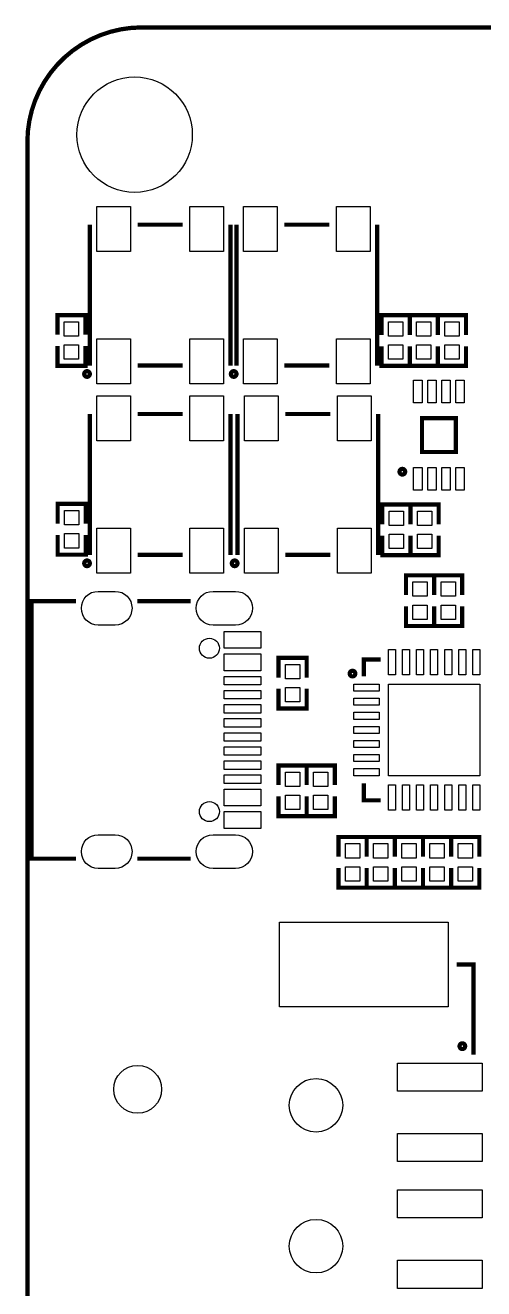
# Model space of a CAD drawing. Extents: x -3 to 4403, y -3 to 3388.
# Drawn here: x -3 to 638, y 1621 to 3387 of the extents above; entities that cross this region are included whole.
import ezdxf

# ---------------------------------------------------------------- set-up
doc = ezdxf.new("R2010")
doc.units = 0
for name, color, linetype in [('BG_OUTLINE', 3, 'CONTINUOUS'), ('PG_SILKSCREEN_TOP', 85, 'CONTINUOUS'), ('PIN_TOP', 12, 'CONTINUOUS')]:
    doc.layers.add(name, color=color, linetype=linetype)

msp = doc.modelspace()

# ---------------------------------------------------------------- linework, layer by layer
at = {"layer": 'BG_OUTLINE', "const_width": 6}
msp.add_lwpolyline([(160, 0), (4240, 0, 0.414214), (4400, 160), (4400, 3224, 0.414214), (4240, 3384), (160, 3384, 0.414214), (0, 3224), (0, 160, 0.414214), (160, 0)], format="xyb", dxfattribs=at)
at = {"layer": 'PG_SILKSCREEN_TOP', "const_width": 5.91}
for points in [[(87.39, 2911.41), (87.39, 3108.27)], [(154.32, 3108.27), (217.32, 3108.27)], [(284.25, 2911.41), (284.25, 3108.27)], [(292.54, 2911.41), (292.54, 3108.27)], [(359.47, 3108.27), (422.47, 3108.27)], [(489.4, 2911.41), (489.4, 3108.27)], [(41.97, 2954.34), (41.97, 2981.9), (81.35, 2981.9), (81.35, 2954.34)], [(495.5, 2954.2), (495.5, 2981.76), (534.88, 2981.76), (534.88, 2954.2)], [(534.88, 2954.2), (534.88, 2981.76), (574.26, 2981.76), (574.26, 2954.2)], [(613.64, 2954.2), (613.64, 2981.76), (574.26, 2981.76), (574.26, 2954.2)], [(41.97, 2938.6), (41.97, 2911.04), (81.35, 2911.04), (81.35, 2938.6)], [(495.5, 2938.46), (495.5, 2910.9), (534.88, 2910.9), (534.88, 2938.46)], [(534.88, 2938.46), (534.88, 2910.9), (574.26, 2910.9), (574.26, 2938.46)], [(613.64, 2938.46), (613.64, 2910.9), (574.26, 2910.9), (574.26, 2938.46)], [(154.32, 2911.41), (217.32, 2911.41)], [(359.47, 2911.41), (422.47, 2911.41)], [(87.39, 2646.81), (87.39, 2843.67)], [(154.32, 2843.67), (217.32, 2843.67)], [(284.25, 2646.81), (284.25, 2843.67)], [(293.9, 2646.81), (293.9, 2843.67)], [(360.83, 2843.67), (423.83, 2843.67)], [(490.76, 2646.81), (490.76, 2843.67)], [(552.13, 2837.79), (599.37, 2837.79), (599.37, 2790.55), (552.13, 2790.55), (552.13, 2837.79)], [(42.31, 2690.4), (42.31, 2717.96), (81.69, 2717.96), (81.69, 2690.4)], [(496.62, 2689.52), (496.62, 2717.08), (536, 2717.08), (536, 2689.52)], [(536, 2689.52), (536, 2717.08), (575.38, 2717.08), (575.38, 2689.52)], [(42.31, 2674.66), (42.31, 2647.1), (81.69, 2647.1), (81.69, 2674.66)], [(496.62, 2673.78), (496.62, 2646.22), (536, 2646.22), (536, 2673.78)], [(536, 2673.78), (536, 2646.22), (575.38, 2646.22), (575.38, 2673.78)], [(154.32, 2646.81), (217.32, 2646.81)], [(360.83, 2646.81), (423.83, 2646.81)], [(529.62, 2590.61), (529.62, 2618.17), (569, 2618.17), (569, 2590.61)], [(569, 2590.61), (569, 2618.17), (608.38, 2618.17), (608.38, 2590.61)], [(67.93, 2582.11), (6, 2582.11), (6, 2222.11), (67.93, 2222.11)], [(228.56, 2582.11), (153.91, 2582.11)], [(529.62, 2574.87), (529.62, 2547.31), (569, 2547.31), (569, 2574.87)], [(569, 2574.87), (569, 2547.31), (608.38, 2547.31), (608.38, 2574.87)], [(390.77, 2475.33), (390.77, 2502.89), (351.39, 2502.89), (351.39, 2475.33)], [(470.57, 2476.91), (470.57, 2500.54), (494.2, 2500.54)], [(390.77, 2459.59), (390.77, 2432.03), (351.39, 2432.03), (351.39, 2459.59)], [(390.77, 2324.94), (390.77, 2352.5), (351.39, 2352.5), (351.39, 2324.94)], [(430.15, 2324.94), (430.15, 2352.5), (390.77, 2352.5), (390.77, 2324.94)], [(494.2, 2303.68), (470.57, 2303.68), (470.57, 2327.31)], [(390.77, 2309.2), (390.77, 2281.64), (351.39, 2281.64), (351.39, 2309.2)], [(430.15, 2309.2), (430.15, 2281.64), (390.77, 2281.64), (390.77, 2309.2)], [(435.29, 2224.86), (435.29, 2252.42), (474.67, 2252.42), (474.67, 2224.86)], [(474.67, 2224.86), (474.67, 2252.42), (514.05, 2252.42), (514.05, 2224.86)], [(553.43, 2224.86), (553.43, 2252.42), (514.05, 2252.42), (514.05, 2224.86)], [(592.81, 2224.86), (592.81, 2252.42), (553.43, 2252.42), (553.43, 2224.86)], [(632.19, 2224.86), (632.19, 2252.42), (592.81, 2252.42), (592.81, 2224.86)], [(153.91, 2222.11), (228.56, 2222.11)], [(435.29, 2209.12), (435.29, 2181.56), (474.67, 2181.56), (474.67, 2209.12)], [(474.67, 2209.12), (474.67, 2181.56), (514.05, 2181.56), (514.05, 2209.12)], [(553.43, 2209.12), (553.43, 2181.56), (514.05, 2181.56), (514.05, 2209.12)], [(592.81, 2209.12), (592.81, 2181.56), (553.43, 2181.56), (553.43, 2209.12)], [(632.19, 2209.12), (632.19, 2181.56), (592.81, 2181.56), (592.81, 2209.12)], [(624.24, 1948.29), (624.24, 2074.28), (600.62, 2074.28)]]:
    msp.add_lwpolyline(points, dxfattribs=at)
for points in [[(87.39, 2899.6, 0.999689), (79.53, 2899.61, 1.000311), (87.39, 2899.6)], [(292.54, 2899.6, 0.999689), (284.68, 2899.61, 1.000311), (292.54, 2899.6)], [(528.51, 2762.99, 0.99972), (520.63, 2762.99, 1.00028), (528.51, 2762.99)], [(87.39, 2635, 0.999689), (79.53, 2635.01, 1.000311), (87.39, 2635)], [(293.9, 2635, 0.999689), (286.04, 2635.01, 1.000311), (293.9, 2635)], [(458.76, 2480.85, 1.00004), (450.89, 2480.85, 0.99996), (458.76, 2480.85)], [(612.43, 1960.1, 1.0006), (604.56, 1960.1, 0.9994), (612.43, 1960.1)]]:
    msp.add_lwpolyline(points, format="xyb", dxfattribs=at)
at = {"layer": 'PIN_TOP'}
for points in [[(144.48, 3070.865), (97.24, 3070.865), (97.24, 3133.855), (144.48, 3133.855)], [(274.4, 3070.865), (227.16, 3070.865), (227.16, 3133.855), (274.4, 3133.855)], [(349.63, 3070.865), (302.39, 3070.865), (302.39, 3133.855), (349.63, 3133.855)], [(479.55, 3070.865), (432.31, 3070.865), (432.31, 3133.855), (479.55, 3133.855)], [(71.7, 2952.57), (51.62, 2952.57), (51.62, 2972.65), (71.7, 2972.65)], [(525.23, 2952.43), (505.15, 2952.43), (505.15, 2972.51), (525.23, 2972.51)], [(564.61, 2952.43), (544.53, 2952.43), (544.53, 2972.51), (564.61, 2972.51)], [(583.91, 2972.51), (603.99, 2972.51), (603.99, 2952.43), (583.91, 2952.43)], [(71.7, 2920.29), (51.62, 2920.29), (51.62, 2940.37), (71.7, 2940.37)], [(144.48, 2885.825), (97.24, 2885.825), (97.24, 2948.815), (144.48, 2948.815)], [(274.4, 2885.825), (227.16, 2885.825), (227.16, 2948.815), (274.4, 2948.815)], [(349.63, 2885.825), (302.39, 2885.825), (302.39, 2948.815), (349.63, 2948.815)], [(479.55, 2885.825), (432.31, 2885.825), (432.31, 2948.815), (479.55, 2948.815)], [(525.23, 2920.15), (505.15, 2920.15), (505.15, 2940.23), (525.23, 2940.23)], [(564.61, 2920.15), (544.53, 2920.15), (544.53, 2940.23), (564.61, 2940.23)], [(583.91, 2940.23), (603.99, 2940.23), (603.99, 2920.15), (583.91, 2920.15)], [(552.125, 2859.44), (540.315, 2859.44), (540.315, 2890.94), (552.125, 2890.94)], [(571.815, 2859.44), (560.005, 2859.44), (560.005, 2890.94), (571.815, 2890.94)], [(591.495, 2859.44), (579.685, 2859.44), (579.685, 2890.94), (591.495, 2890.94)], [(611.185, 2859.44), (599.375, 2859.44), (599.375, 2890.94), (611.185, 2890.94)], [(144.48, 2806.265), (97.24, 2806.265), (97.24, 2869.255), (144.48, 2869.255)], [(274.4, 2806.265), (227.16, 2806.265), (227.16, 2869.255), (274.4, 2869.255)], [(350.99, 2806.265), (303.75, 2806.265), (303.75, 2869.255), (350.99, 2869.255)], [(480.91, 2806.265), (433.67, 2806.265), (433.67, 2869.255), (480.91, 2869.255)], [(552.125, 2737.4), (540.315, 2737.4), (540.315, 2768.9), (552.125, 2768.9)], [(571.815, 2737.4), (560.005, 2737.4), (560.005, 2768.9), (571.815, 2768.9)], [(591.495, 2737.4), (579.685, 2737.4), (579.685, 2768.9), (591.495, 2768.9)], [(611.185, 2737.4), (599.375, 2737.4), (599.375, 2768.9), (611.185, 2768.9)], [(72.04, 2688.63), (51.96, 2688.63), (51.96, 2708.71), (72.04, 2708.71)], [(526.35, 2687.75), (506.27, 2687.75), (506.27, 2707.83), (526.35, 2707.83)], [(565.73, 2687.75), (545.65, 2687.75), (545.65, 2707.83), (565.73, 2707.83)], [(72.04, 2656.35), (51.96, 2656.35), (51.96, 2676.43), (72.04, 2676.43)], [(144.48, 2621.225), (97.24, 2621.225), (97.24, 2684.215), (144.48, 2684.215)], [(274.4, 2621.225), (227.16, 2621.225), (227.16, 2684.215), (274.4, 2684.215)], [(350.99, 2621.225), (303.75, 2621.225), (303.75, 2684.215), (350.99, 2684.215)], [(480.91, 2621.225), (433.67, 2621.225), (433.67, 2684.215), (480.91, 2684.215)], [(526.35, 2655.47), (506.27, 2655.47), (506.27, 2675.55), (526.35, 2675.55)], [(565.73, 2655.47), (545.65, 2655.47), (545.65, 2675.55), (565.73, 2675.55)], [(559.35, 2588.84), (539.27, 2588.84), (539.27, 2608.92), (559.35, 2608.92)], [(598.73, 2588.84), (578.65, 2588.84), (578.65, 2608.92), (598.73, 2608.92)], [(559.35, 2556.56), (539.27, 2556.56), (539.27, 2576.64), (559.35, 2576.64)], [(598.73, 2556.56), (578.65, 2556.56), (578.65, 2576.64), (598.73, 2576.64)], [(275.49, 2516.28), (275.49, 2539.9), (326.67, 2539.9), (326.67, 2516.28)], [(275.49, 2484.79), (275.49, 2508.41), (326.67, 2508.41), (326.67, 2484.79)], [(514.86, 2478.885), (505.02, 2478.885), (505.02, 2514.315), (514.86, 2514.315)], [(534.55, 2478.885), (524.71, 2478.885), (524.71, 2514.315), (534.55, 2514.315)], [(554.23, 2478.885), (544.39, 2478.885), (544.39, 2514.315), (554.23, 2514.315)], [(573.92, 2478.885), (564.08, 2478.885), (564.08, 2514.315), (573.92, 2514.315)], [(593.61, 2478.885), (583.77, 2478.885), (583.77, 2514.315), (593.61, 2514.315)], [(613.29, 2478.885), (603.45, 2478.885), (603.45, 2514.315), (613.29, 2514.315)], [(632.98, 2478.885), (623.14, 2478.885), (623.14, 2514.315), (632.98, 2514.315)], [(361.04, 2493.64), (381.12, 2493.64), (381.12, 2473.56), (361.04, 2473.56)], [(275.49, 2465.1), (275.49, 2476.91), (326.67, 2476.91), (326.67, 2465.1)], [(275.49, 2445.41), (275.49, 2457.22), (326.67, 2457.22), (326.67, 2445.41)], [(361.04, 2461.36), (381.12, 2461.36), (381.12, 2441.28), (361.04, 2441.28)], [(456.79, 2456.25), (456.79, 2466.09), (492.22, 2466.09), (492.22, 2456.25)], [(632.975, 2338.135), (505.025, 2338.135), (505.025, 2466.085), (632.975, 2466.085)], [(275.49, 2425.73), (275.49, 2437.54), (326.67, 2437.54), (326.67, 2425.73)], [(456.79, 2436.56), (456.79, 2446.4), (492.22, 2446.4), (492.22, 2436.56)], [(456.79, 2416.88), (456.79, 2426.72), (492.22, 2426.72), (492.22, 2416.88)], [(275.49, 2406.04), (275.49, 2417.85), (326.67, 2417.85), (326.67, 2406.04)], [(456.79, 2397.19), (456.79, 2407.03), (492.22, 2407.03), (492.22, 2397.19)], [(275.49, 2386.36), (275.49, 2398.17), (326.67, 2398.17), (326.67, 2386.36)], [(456.79, 2377.5), (456.79, 2387.34), (492.22, 2387.34), (492.22, 2377.5)], [(275.49, 2366.67), (275.49, 2378.48), (326.67, 2378.48), (326.67, 2366.67)], [(456.79, 2357.82), (456.79, 2367.66), (492.22, 2367.66), (492.22, 2357.82)], [(275.49, 2346.99), (275.49, 2358.8), (326.67, 2358.8), (326.67, 2346.99)], [(275.49, 2327.3), (275.49, 2339.11), (326.67, 2339.11), (326.67, 2327.3)], [(361.04, 2343.25), (381.12, 2343.25), (381.12, 2323.17), (361.04, 2323.17)], [(400.42, 2343.25), (420.5, 2343.25), (420.5, 2323.17), (400.42, 2323.17)], [(456.79, 2338.13), (456.79, 2347.97), (492.22, 2347.97), (492.22, 2338.13)], [(275.49, 2295.81), (275.49, 2319.43), (326.67, 2319.43), (326.67, 2295.81)], [(514.86, 2289.905), (505.02, 2289.905), (505.02, 2325.335), (514.86, 2325.335)], [(534.55, 2289.905), (524.71, 2289.905), (524.71, 2325.335), (534.55, 2325.335)], [(554.23, 2289.905), (544.39, 2289.905), (544.39, 2325.335), (554.23, 2325.335)], [(573.92, 2289.905), (564.08, 2289.905), (564.08, 2325.335), (573.92, 2325.335)], [(593.61, 2289.905), (583.77, 2289.905), (583.77, 2325.335), (593.61, 2325.335)], [(613.29, 2289.905), (603.45, 2289.905), (603.45, 2325.335), (613.29, 2325.335)], [(632.98, 2289.905), (623.14, 2289.905), (623.14, 2325.335), (632.98, 2325.335)], [(361.04, 2310.97), (381.12, 2310.97), (381.12, 2290.89), (361.04, 2290.89)], [(400.42, 2310.97), (420.5, 2310.97), (420.5, 2290.89), (400.42, 2290.89)], [(275.49, 2264.32), (275.49, 2287.94), (326.67, 2287.94), (326.67, 2264.32)], [(465.02, 2223.09), (444.94, 2223.09), (444.94, 2243.17), (465.02, 2243.17)], [(504.4, 2223.09), (484.32, 2223.09), (484.32, 2243.17), (504.4, 2243.17)], [(523.7, 2243.17), (543.78, 2243.17), (543.78, 2223.09), (523.7, 2223.09)], [(563.08, 2243.17), (583.16, 2243.17), (583.16, 2223.09), (563.08, 2223.09)], [(602.46, 2243.17), (622.54, 2243.17), (622.54, 2223.09), (602.46, 2223.09)], [(465.02, 2190.81), (444.94, 2190.81), (444.94, 2210.89), (465.02, 2210.89)], [(504.4, 2190.81), (484.32, 2190.81), (484.32, 2210.89), (504.4, 2210.89)], [(523.7, 2210.89), (543.78, 2210.89), (543.78, 2190.81), (523.7, 2190.81)], [(563.08, 2210.89), (583.16, 2210.89), (583.16, 2190.81), (563.08, 2190.81)], [(602.46, 2210.89), (622.54, 2210.89), (622.54, 2190.81), (602.46, 2190.81)], [(352.59, 2015.22), (352.59, 2133.33), (588.81, 2133.33), (588.81, 2015.22)], [(517.94, 1897.11), (517.94, 1936.48), (636.05, 1936.48), (636.05, 1897.11)], [(517.94, 1798.68), (517.94, 1838.05), (636.05, 1838.05), (636.05, 1798.68)], [(517.94, 1719.94), (517.94, 1759.31), (636.05, 1759.31), (636.05, 1719.94)], [(517.94, 1621.51), (517.94, 1660.88), (636.05, 1660.88), (636.05, 1621.51)]]:
    msp.add_lwpolyline(points, close=True, dxfattribs=at)
for points in [[(122.735, 2548.57), (99.105, 2548.57, -1), (99.105, 2595.81), (122.735, 2595.81, -1)], [(291.24, 2548.57), (259.74, 2548.57, -1), (259.74, 2595.81), (291.24, 2595.81, -1)], [(122.735, 2208.41), (99.105, 2208.41, -1), (99.105, 2255.65), (122.735, 2255.65, -1)], [(291.24, 2208.41), (259.74, 2208.41, -1), (259.74, 2255.65), (291.24, 2255.65, -1)]]:
    msp.add_lwpolyline(points, format="xyb", close=True, dxfattribs=at)
for centre, radius in [((150, 3234), 80.71), ((254.62, 2516.28), 13.975), ((254.62, 2287.94), 13.975), ((154.26, 1899.83), 33.465), ((403.77, 1877.43), 37.4), ((403.77, 1680.57), 37.4)]:
    msp.add_circle(centre, radius, dxfattribs=at)

doc.saveas('drawing.dxf')
